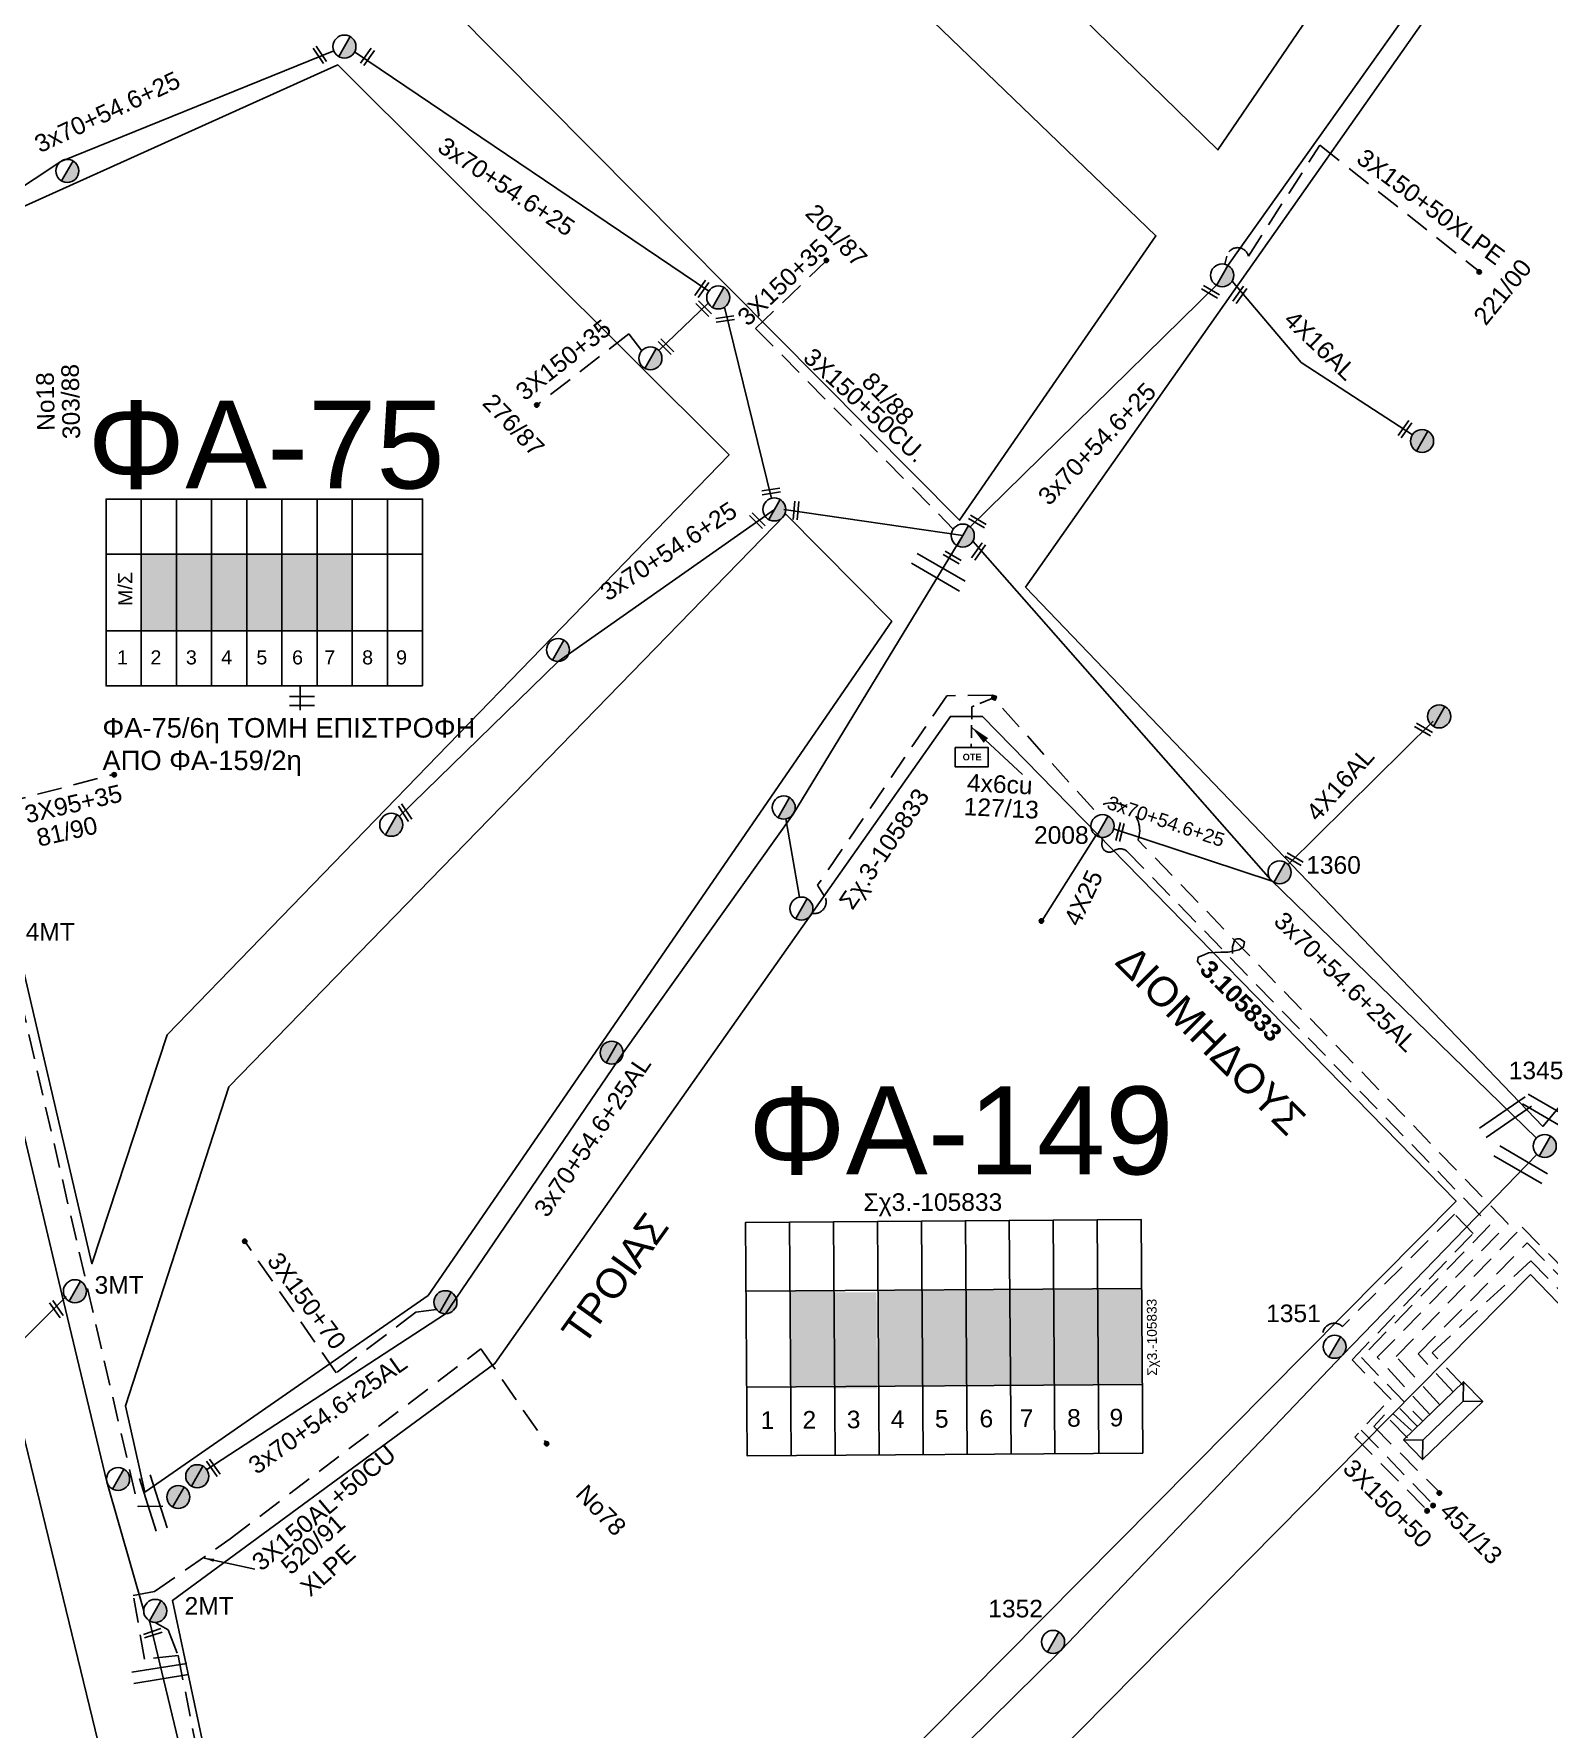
# Model space of a CAD drawing. Header units: millimetres. Extents: x -2449 to 2989, y 8 to 1056.
# Drawn here: x 452.8 to 607.9, y 583 to 756.6 of the extents above; entities that cross this region are included whole.
import ezdxf
from ezdxf.enums import TextEntityAlignment as Align

# ---------------------------------------------------------------- set-up
doc = ezdxf.new("R2010")
doc.units = ezdxf.units.MM
doc.linetypes.add('DASHED', pattern=[19.05, 12.7, -6.35])
for name, color, linetype in [('Pillar OTE', 7, 'Continuous'), ('Άγνωστα', 7, 'Continuous'), ('Ασφαλειοκιβώτια Χ.Τ 9 αναχωρήσεων', 7, 'Continuous'), ('Γυμνά εναέρια ΧΤ (1Φ)   2x16AL', 7, 'Continuous'), ('Επιγραφές - Σχήματα', 7, 'Continuous'), ('Καλώδια ΧΤ   3x150+50CU', 7, 'DASHED'), ('Καλώδια ΧΤ   3x150+70 XLPE', 7, 'DASHED'), ('Καλώδια ΧΤ   3x150AL+50CU', 7, 'DASHED'), ('Καλώδια ΧΤ   3x150AL+50XLPE', 7, 'DASHED'), ('Μηχανική τομή', 7, 'Continuous'), ('Στύλος Ξύλινος', 7, 'Continuous'), ('Στύλος Ξύλινος @ 1', 7, 'Continuous'), ('Στύλος ΦΜ', 7, 'Continuous'), ('Στύλος ΦΜ @ 1', 7, 'Continuous'), ('Συνδέσεις', 7, 'Continuous'), ('Συνεστραμμένα ΧΤ   3x70+54.6+25 AL', 7, 'SYN_LINE'), ('Τομή', 7, 'Continuous'), ('Υποσταθμός πόλεως', 7, 'Continuous'), ('Υπόβαθρο ΔΕΗ', 7, 'Continuous'), ('Υπόγεια Καλώδια Δικτύου ΧΤ   .075', 7, 'DASHED'), ('Υπόγεια καλώδια Παροχών ΧΤ   4x16AL', 7, 'DASHED'), ('Υπόγεια καλώδια Παροχών ΧΤ   4x6', 7, 'DASHED')]:
    doc.layers.add(name, color=color, linetype=linetype)
doc.styles.add('arial', font='arial.ttf')
doc.styles.get("Standard").update_dxf_attribs({"font": 'arial.ttf'})
doc.linetypes.add('SYN_LINE', pattern='A,0.5,-0.0001,["/\\/\\/\\/",Standard,S=0.1,R=0,X=0,Y=-0.05],-0.25', length=0.7501)
doc.dimstyles.new('ISO-25', dxfattribs={"dimtxt": 2.5, "dimasz": 2.5, "dimexe": 1.25, "dimexo": 0.625, "dimtad": 1, "dimtxsty": 'Standard', "dimcen": 2.5, "dimadec": 0, "dimazin": 0, "dimtfac": 1, "dimtmove": 0, "dimatfit": 3, "dimfxl": 1, "dimarcsym": 0})

# ---------------------------------------------------------------- blocks, each defined once
blk = doc.blocks.new('ΥΠΑΡΧΩΝ ΤΣΙΜΕΝΤΕΝΙΟΣ ΣΤΥΛΟΣ')
at = {"layer": 'Στύλος ΦΜ'}
blk.add_hatch(color=7, dxfattribs=at).paths.add_polyline_path([(-1.29, -2.28, 0.574793), (2.62, 0, 0.268822), (1.3, 2.27)])
at = {"layer": 'Στύλος ΦΜ', "color": 7}
blk.add_line((-1.29, -2.28), (1.3, 2.27), dxfattribs=at)
blk.add_circle((0, 0), 2.62, dxfattribs=at)
at = {"layer": 'Στύλος ΦΜ', "flags": 4}
for tag, p in [('ΑΡΙΘΜΟΣ', (-4.68, 8.05)), ('ΤΥΠΟΣ', (-4.91, 3.03))]:
    blk.add_attdef(tag, p, '', height=4, dxfattribs=at)
blk = doc.blocks.new('ΥΠΑΡΧΩΝ ΞΥΛΙΝΟΣ ΣΤΥΛΟΣ')
at = {"layer": 'Στύλος Ξύλινος'}
h = blk.add_hatch(color=7, dxfattribs=at)
h.paths.add_polyline_path([(-2.62, 0, 0.270008), (-1.29, -2.28), (1.3, 2.27, 0.576266)])
h.paths.add_polyline_path([(-1.29, -2.28, 0.574793), (2.62, 0, 0.268822), (1.3, 2.27)])
at = {"layer": 'Στύλος Ξύλινος', "color": 7}
blk.add_line((-1.29, -2.28), (1.3, 2.27), dxfattribs=at)
blk.add_circle((0, 0), 2.62, dxfattribs=at)
at = {"layer": 'Στύλος Ξύλινος', "flags": 4}
for tag, p in [('ΑΡΙΘΜΟΣ', (-4.91, 8.6)), ('ΤΥΠΟΣ', (-4.85, 3.39))]:
    blk.add_attdef(tag, p, '', height=4, dxfattribs=at)
blk = doc.blocks.new('ΥΠΟΣΤΑΘΜΟΣ ΠΟΛΕΩΣ')
at = {"layer": 'Υποσταθμός πόλεως', "linetype": 'Continuous', "ltscale": 40}
blk.add_lwpolyline([(-8.57, 2.82), (8.57, 2.82), (8.57, -2.82), (-8.57, -2.82)], close=True, dxfattribs=at)
for points in [[(-5.75, 0), (-8.57, 2.82)], [(5.75, 0), (8.57, 2.82)], [(-8.57, -2.82), (-5.75, 0)], [(-5.75, 0), (5.75, 0)], [(8.57, -2.82), (5.75, 0)]]:
    blk.add_lwpolyline(points, dxfattribs=at)
at = {"layer": 'Υποσταθμός πόλεως', "linetype": 'SYN_LINE', "ltscale": 40, "flags": 1}
for tag, p in [('ΜΕΤΑΣΧΗΜΑΤΙΣΜΟΣ', (10.6, 2.39)), ('ΙΣΧΥΣ', (10.58, -0.41)), ('ΑΡΙΘΜΟΣ', (10.7, -3.13))]:
    blk.add_attdef(tag, p, '', height=1.8, dxfattribs=at)
blk = doc.blocks.new('ΑΣΦΑΛΕΙΟΚΙΒΩΤΙΟ ΥΠΟΣΤΑΘΜΟΥ 9 ΑΝΑΧΩΡΗΣΕΩΝ')
at = {"layer": 'Ασφαλειοκιβώτια Χ.Τ 9 αναχωρήσεων', "ltscale": 40}
for p, q in [((-23.8, 40.36), (24.02, 40.36)), ((-9.72, 40.36), (-9.72, -40.64)), ((9.94, 40.36), (9.94, -40.64)), ((-23.8, 31.36), (24.02, 31.36)), ((-23.8, 22.36), (24.02, 22.36)), ((-23.8, 13.36), (24.02, 13.36)), ((-23.8, 4.36), (24.02, 4.36)), ((-23.8, -4.64), (24.02, -4.64)), ((-23.8, -13.64), (24.02, -13.64)), ((-23.8, -22.64), (24.02, -22.64)), ((-23.8, -31.64), (24.02, -31.64))]:
    blk.add_line(p, q, dxfattribs=at)
at = {"layer": 'Ασφαλειοκιβώτια Χ.Τ 9 αναχωρήσεων'}
blk.add_lwpolyline([(-23.8, -40.64), (24.02, -40.64), (24.02, 40.36), (-23.8, 40.36)], close=True, dxfattribs=at)
for s, p in [('1', (-18.29, 37.57)), ('2', (-18.29, 29)), ('3', (-18.29, 19.93)), ('4', (-18.29, 10.91)), ('5', (-18.29, 1.89)), ('6', (-18.29, -7.24)), ('7', (-18.29, -15.48)), ('8', (-18.29, -25.17)), ('9', (-18.29, -33.86))]:
    blk.add_text(s, height=3.6, rotation=270, dxfattribs=at).set_placement(p)
at = {"layer": 'Ασφαλειοκιβώτια Χ.Τ 9 αναχωρήσεων', "ltscale": 40}
for tag, height, p in [('ΟΝΟΜΑ', 5, (-0.16, 44.31)), ('ΚΕΙΜΕΝΟ 1', 2, (17.06, 35.59)), ('ΚΕΙΜΕΝΟ 2', 2, (17.06, 26.88)), ('ΚΕΙΜΕΝΟ 3', 2, (17.06, 17.69)), ('ΚΕΙΜΕΝΟ 4', 2, (17.06, 8.71)), ('ΚΕΙΜΕΝΟ 5', 2, (17.06, -0.13)), ('ΚΕΙΜΕΝΟ 6', 2, (17.06, -9.05)), ('ΚΕΙΜΕΝΟ 7', 2, (17.06, -18.13)), ('ΚΕΙΜΕΝΟ 8', 2, (17.06, -26.85)), ('ΚΕΙΜΕΝΟ 9', 2, (17.06, -35.99)), ('ΣΧ', 2, (-0.1, -42.64))]:
    blk.add_attdef(tag, text='', height=height, dxfattribs=at).set_placement(p, align=Align.MIDDLE_CENTER)
blk = doc.blocks.new('ΜΗΧΑΝΙΚΗ ΤΟΜΗ')
at = {"layer": 'Μηχανική τομή', "ltscale": 40}
for p, q in [((-1.89, 0.78), (1.89, 0.78)), ((1.89, 0), (-1.89, 0))]:
    blk.add_line(p, q, dxfattribs=at)
blk = doc.blocks.new('_ΣΥΝΔΕΣΗ')
at = {"layer": 'Συνδέσεις', "linetype": 'SYN_LINE', "ltscale": 40}
blk.add_hatch(color=256, dxfattribs=at).paths.add_polyline_path([(0.5, -0.01, 1), (-0.5, -0.01, 1)])
at = {"layer": 'Συνδέσεις'}
blk.add_circle((0, -0.01), 0.5, dxfattribs=at)
blk = doc.blocks.new('ΤΟΜΗ')
at = {"layer": 'Τομή', "ltscale": 40}
for p, q in [((-5.68, 0), (5.68, 0)), ((5.68, -2.33), (-5.68, -2.33))]:
    blk.add_line(p, q, dxfattribs=at)
blk = doc.blocks.new('TSONTA XT1')
at = {"ltscale": 40}
h = blk.add_hatch(color=256, dxfattribs=at)
h.dxf.hatch_style = 1
h.paths.add_polyline_path([(595.96, 2487.66), (597.07, 2488.77), (595.96, 2489.87), (594.85, 2488.77)])
blk.add_lwpolyline([(594.85, 2488.77), (595.96, 2489.87), (597.07, 2488.77), (595.96, 2487.66)], close=True, dxfattribs=at)
blk = doc.blocks.new('PILLAR ΟΤΕ')
at = {"layer": 'Pillar OTE', "ltscale": 40}
blk.add_lwpolyline([(-3.31, 2.02), (3.39, 2.02), (3.39, -1.99), (-3.31, -1.99)], close=True, dxfattribs=at)
at = {"layer": 'Pillar OTE', "insert": (-1.81, 0.71), "char_height": 1.3575, "width": 109.961, "attachment_point": 1}
blk.add_mtext('{\\fArial|b1|i0|c161|p34;OTE}', dxfattribs=at)

msp = doc.modelspace()

# ---------------------------------------------------------------- hatches: boundary and pattern name
at = {"layer": 'Ασφαλειοκιβώτια Χ.Τ 9 αναχωρήσεων', "ltscale": 40}
for color, points in [(2, [(463.79, 703.28), (463.79, 695.41), (467.39, 695.41), (467.39, 703.28)]), (85, [(467.39, 703.28), (467.39, 695.41), (470.99, 695.41), (470.99, 703.28)]), (5, [(470.99, 703.28), (470.99, 695.41), (474.59, 695.41), (474.59, 703.28)]), (6, [(474.59, 703.28), (474.59, 695.41), (478.19, 695.41), (478.19, 703.28)]), (27, [(478.19, 703.28), (478.19, 695.41), (481.79, 695.41), (481.79, 703.28)]), (1, [(481.79, 703.28), (481.79, 695.41), (485.39, 695.41), (485.39, 703.28)]), (133, [(530.2, 627.83), (530.27, 618), (534.77, 618.03), (534.7, 627.86)]), (173, [(534.54, 627.66), (534.61, 617.83), (539.11, 617.86), (539.04, 627.69)]), (85, [(539.25, 627.83), (539.32, 618), (543.82, 618.04), (543.75, 627.86)]), (5, [(543.7, 627.92), (543.77, 618.1), (548.27, 618.13), (548.2, 627.96)]), (2, [(548.2, 627.96), (548.27, 618.13), (552.77, 618.16), (552.7, 627.99)]), (27, [(552.71, 627.96), (552.78, 618.13), (557.28, 618.16), (557.21, 627.99)]), (1, [(557.2, 627.96), (557.27, 618.13), (561.77, 618.16), (561.7, 627.99)]), (30, [(561.7, 628.05), (561.77, 618.23), (566.27, 618.26), (566.2, 628.09)])]:
    msp.add_hatch(color=color, dxfattribs=at).paths.add_polyline_path(points)

# ---------------------------------------------------------------- linework, layer by layer
at = {"layer": 'Άγνωστα', "color": 62, "linetype": 'DASHED', "ltscale": 0.2}
msp.add_lwpolyline([(526.67, 726.39), (533.86, 733.27)], dxfattribs=at)
at = {"layer": 'Άγνωστα', "color": 1, "linetype": 'SYN_LINE', "ltscale": 20}
msp.add_lwpolyline([(521.82, 728.99), (516.76, 724.14)], dxfattribs=at)
at = {"layer": 'Άγνωστα', "color": 1, "linetype": 'DASHED', "ltscale": 0.2}
msp.add_lwpolyline([(515.02, 724.1), (513.71, 725.83), (504.3, 718.56)], dxfattribs=at)
at = {"layer": 'Άγνωστα', "color": 6, "linetype": 'DASHED', "ltscale": 0.2}
msp.add_lwpolyline([(447.97, 672.73), (450.17, 672.99), (449.47, 677.71), (461.13, 680.78)], dxfattribs=at)
at = {"layer": 'Γυμνά εναέρια ΧΤ (1Φ)   2x16AL', "color": 2, "linetype": 'Continuous', "ltscale": 0.1}
msp.add_lwpolyline([(575.45, 731.24), (582.52, 722.89), (593.91, 715.5)], dxfattribs=at)
at = {"layer": 'Επιγραφές - Σχήματα', "color": 2, "linetype": 'SYN_LINE', "ltscale": 10}
msp.add_line((556, 665.75), (561.57, 674.55), dxfattribs=at)
at = {"layer": 'Επιγραφές - Σχήματα', "color": 7, "linetype": 'Continuous', "ltscale": 0.2}
msp.add_line((443.74, 614.89), (456.09, 627.24), dxfattribs=at)
at = {"layer": 'Επιγραφές - Σχήματα', "linetype": 'Continuous', "ltscale": 0.2}
msp.add_lwpolyline([(572.2, 661.18), (571.9, 661.56), (571.98, 662.01), (572.58, 662.23), (573.03, 662.46), (574.3, 662.53), (575.05, 662.53), (576.18, 662.76), (576.62, 663.05), (576.7, 663.58), (576.25, 663.88), (575.95, 663.88), (575.73, 663.8), (575.5, 663.05), (575.5, 662.38)], dxfattribs=at)
at = {"layer": 'Επιγραφές - Σχήματα', "color": 85, "linetype": 'Continuous', "ltscale": 0.2}
msp.add_lwpolyline([(450.71, 617.29), (463.56, 564.35)], dxfattribs=at)
at = {"layer": 'Καλώδια ΧΤ   3x150+50CU', "color": 30, "ltscale": 0.2}
msp.add_lwpolyline([(574.71, 732.98), (574.91, 733.8, -0.78468), (577.11, 733.8), (584.43, 745.15), (600.8, 732.19)], format="xyb", dxfattribs=at)
at = {"layer": 'Καλώδια ΧΤ   3x150+50CU', "color": 2, "ltscale": 0.2}
msp.add_lwpolyline([(526.67, 726.39), (546.91, 705.85)], dxfattribs=at)
at = {"layer": 'Καλώδια ΧΤ   3x150+70 XLPE', "color": 5, "ltscale": 0.2}
msp.add_lwpolyline([(494.01, 625.92), (494.01, 625.92), (491.91, 625.66), (483.74, 619.43), (474.38, 632.91)], dxfattribs=at)
at = {"layer": 'Καλώδια ΧΤ   3x150AL+50CU', "color": 6, "ltscale": 0.2}
msp.add_lwpolyline([(435.09, 724.6), (435.97, 724.6), (463.46, 605.74), (466.85, 605.8)], dxfattribs=at)
at = {"layer": 'Καλώδια ΧΤ   3x150AL+50CU', "color": 85, "ltscale": 0.2}
for points in [[(465.22, 593.88), (466.54, 593.1), (467.56, 590.49), (464.13, 590.11), (462.97, 596.64), (465.15, 597.03), (472.89, 602.43), (498.56, 621.89), (505.28, 612.18)], [(467.56, 590.49), (471.15, 572.47), (486.78, 575.06)]]:
    msp.add_lwpolyline(points, dxfattribs=at)
at = {"layer": 'Καλώδια ΧΤ   3x150AL+50CU', "color": 1, "linetype": 'DASHED', "ltscale": 0.2}
for points in [[(593.81, 613.53), (590.97, 616.07), (588, 612.86), (595.3, 605.5)], [(588.66, 613.57), (595.95, 606.02)]]:
    msp.add_lwpolyline(points, dxfattribs=at)
at = {"layer": 'Καλώδια ΧΤ   3x150AL+50CU', "color": 27, "linetype": 'DASHED', "ltscale": 0.2}
msp.add_lwpolyline([(593.41, 612.78), (591.04, 615.14), (589.94, 613.93), (596.76, 607.12)], dxfattribs=at)
at = {"layer": 'Καλώδια ΧΤ   3x150AL+50XLPE', "color": 7, "linetype": 'Continuous', "lineweight": 25, "ltscale": 0.15}
for p, q in [((480.07, 689.78), (480.07, 687.29)), ((478.95, 688.71), (481.51, 688.71)), ((478.95, 687.78), (481.51, 687.78))]:
    msp.add_line(p, q, dxfattribs=at)
at = {"layer": 'Συνεστραμμένα ΧΤ   3x70+54.6+25 AL', "color": 30, "ltscale": 20}
for p, q in [((575.02, 732.85), (604.63, 774.53)), ((586.77, 621.27), (606.63, 641.81)), ((557.95, 591.04), (586.77, 621.27)), ((533.08, 566.56), (557.95, 591.04))]:
    msp.add_line(p, q, dxfattribs=at)
at = {"layer": 'Συνεστραμμένα ΧΤ   3x70+54.6+25 AL', "color": 5, "ltscale": 20}
for p, q in [((530.51, 676.65), (547.88, 705.18)), ((513.12, 652.22), (530.51, 676.65)), ((494.92, 625.49), (513.12, 652.22)), ((470.5, 609.52), (494.92, 625.49))]:
    msp.add_line(p, q, dxfattribs=at)
at = {"layer": 'Συνεστραμμένα ΧΤ   3x70+54.6+25 AL', "color": 2, "ltscale": 20}
for p, q in [((548.9, 704.6), (579.42, 669.91)), ((579.42, 669.91), (606.61, 643.48))]:
    msp.add_line(p, q, dxfattribs=at)
at = {"layer": 'Συνεστραμμένα ΧΤ   3x70+54.6+25 AL', "color": 85, "ltscale": 20}
for p, q in [((446.91, 664.3), (455.82, 626.76)), ((455.82, 626.76), (460.28, 608.28))]:
    msp.add_line(p, q, dxfattribs=at)
at = {"layer": 'Συνεστραμμένα ΧΤ   3x70+54.6+25 AL', "color": 85, "ltscale": 15}
msp.add_line((460.28, 608.28), (464.04, 595.06), dxfattribs=at)
at = {"layer": 'Συνεστραμμένα ΧΤ   3x70+54.6+25 AL', "color": 173, "ltscale": 20}
msp.add_line((464.64, 594.03), (473.49, 557.23), dxfattribs=at)
at = {"layer": 'Συνεστραμμένα ΧΤ   3x70+54.6+25 AL', "color": 1, "linetype": 'SYN_LINE', "ltscale": 20}
for points in [[(414.67, 716.41), (455.57, 743.5), (483.5, 754.82)], [(485.63, 754.72), (521.88, 730.22)], [(523.5, 728.57), (528.31, 708.99)], [(490.19, 676.42), (506.45, 692.29), (528.59, 707.85)], [(529.55, 707.85), (547.88, 705.18)]]:
    msp.add_lwpolyline(points, dxfattribs=at)
at = {"layer": 'Συνεστραμμένα ΧΤ   3x70+54.6+25 AL', "color": 2, "linetype": 'SYN_LINE', "ltscale": 20}
for points in [[(548.65, 706.07), (573.85, 730.81)], [(579.55, 669.78), (563.32, 675.14)]]:
    msp.add_lwpolyline(points, dxfattribs=at)
at = {"layer": 'Υπόβαθρο ΔΕΗ'}
for points in [[(539.23, 778.64), (594.36, 804.56), (607.5, 793.88), (574, 744.67), (539.23, 778.64)], [(554.31, 699.88), (607.25, 644.67), (685.09, 737.68), (616.29, 788.15), (554.31, 699.88)], [(495.63, 759.05), (528.49, 773.59), (567.65, 735.88), (547.55, 706.74), (495.63, 759.05)], [(435.23, 731.44), (483.9, 753.37), (523.96, 713.43), (466.45, 654.05), (458.74, 630.6), (435.23, 731.44)], [(462.18, 616.06), (464.16, 607.23), (493.14, 627.36), (540.6, 696.4), (529.76, 707.36), (472.75, 648.73), (462.18, 616.06)], [(483.04, 520.6), (466.98, 596.13), (499.99, 620.39), (546.61, 686.65), (549.9, 686.65), (598.37, 637.01), (483.04, 520.6)]]:
    msp.add_lwpolyline(points, dxfattribs=at)
msp.add_lwpolyline([(606, 629.5), (644.06, 590.02), (524.49, 467.68, -0.933627), (493.06, 472.01), (485.01, 507.01), (606, 629.5)], format="xyb", dxfattribs=at)
msp.add_spline([(428.02, 754.08), (432.44, 754.71), (447.27, 759.99), (456.21, 763.87), (466.81, 770.45), (478.68, 777.35), (492.02, 784.54), (501.81, 790.45), (507.66, 795.97), (516.13, 802.51), (525.31, 809.98), (532.83, 814.55), (539.74, 817.37), (550.07, 818.11), (559.1, 816.55), (571.63, 816.72), (582.22, 819.27), (590.99, 824.35), (597.38, 829.87), (606.41, 837.68), (611.57, 843.9), (615.29, 848.95), (620.5, 859.14), (626.93, 870.09), (632.29, 880.39), (635.91, 890.53), (638.14, 900.32), (641.22, 912.38), (645.31, 923.21), (648.44, 929.94), (651.26, 937.12), (654.92, 943.29), (661.83, 951.79), (668.42, 957.05), (677.45, 962.63), (686.71, 967.62), (695.72, 973.57), (705.16, 980.11), (710.85, 983.6), (718.84, 989.04), (725.13, 993.29), (731.83, 998.54), (738.82, 1003.1), (750.46, 1010.56), (758.22, 1016.71), (764.24, 1021.89), (768.41, 1026.59), (772.53, 1031.24)], degree=3, dxfattribs=at)
at = {"layer": 'Υπόγεια Καλώδια Δικτύου ΧΤ   .075', "color": 5, "linetype": 'DASHED', "ltscale": 0.2}
for points in [[(550.93, 688.84), (546.26, 688.78), (533.01, 669.37), (533.7, 668.3, -0.673152), (532.43, 666.5)], [(565.81, 674.01, 0.778827), (561.29, 677.11)]]:
    msp.add_lwpolyline(points, format="xyb", dxfattribs=at)
for points in [[(561.29, 677.11), (551.19, 688.32)], [(595.67, 615.17), (590.31, 621.05), (603.7, 634.7), (566.61, 673.18), (565.81, 674.01)]]:
    msp.add_lwpolyline(points, dxfattribs=at)
at = {"layer": 'Υπόγεια Καλώδια Δικτύου ΧΤ   .075', "color": 5, "linetype": 'SYN_LINE', "ltscale": 10}
msp.add_lwpolyline([(531.17, 668.14), (529.76, 676.17)], dxfattribs=at)
at = {"layer": 'Υπόγεια Καλώδια Δικτύου ΧΤ   .075', "color": 2, "linetype": 'DASHED', "ltscale": 0.2}
msp.add_lwpolyline([(562.18, 674.26), (562.12, 673.61, 0.63384), (563.33, 672.89, -0.308168), (564.65, 672.89), (601.84, 634.56), (588.68, 621.01), (594.96, 614.48)], format="xyb", dxfattribs=at)
at = {"layer": 'Υπόγεια Καλώδια Δικτύου ΧΤ   .075', "color": 30, "linetype": 'DASHED', "ltscale": 0.2}
for points in [[(600.11, 633.71), (598.22, 635.7), (586.74, 624.19)], [(594.38, 613.97), (587.73, 620.76), (600.11, 633.71)]]:
    msp.add_lwpolyline(points, dxfattribs=at)
at = {"layer": 'Υπόγεια Καλώδια Δικτύου ΧΤ   .075', "color": 85, "linetype": 'DASHED', "ltscale": 0.2}
msp.add_lwpolyline([(596.71, 616.17), (592.23, 621.1), (605.13, 634.36), (644.38, 594.92)], dxfattribs=at)
at = {"layer": 'Υπόγεια Καλώδια Δικτύου ΧΤ   .075', "color": 173, "linetype": 'DASHED', "ltscale": 0.2}
msp.add_lwpolyline([(598.06, 617.48), (594.5, 621.38), (605.65, 632.75), (643.48, 594.02)], dxfattribs=at)
at = {"layer": 'Υπόγεια Καλώδια Δικτύου ΧΤ   .075', "color": 133, "linetype": 'DASHED', "ltscale": 0.2}
msp.add_lwpolyline([(599.14, 618.12), (595.93, 621.49), (606.03, 630.92), (642.67, 593.24)], dxfattribs=at)
at = {"layer": 'Υπόγεια Καλώδια Δικτύου ΧΤ   .075', "color": 30, "linetype": 'DASHED', "ltscale": 0.2}
msp.add_lwpolyline([(584.89, 622.63, -0.886184), (586.74, 624.19)], format="xyb", dxfattribs=at)
at = {"layer": 'Υπόγεια καλώδια Παροχών ΧΤ   4x16AL', "color": 2, "linetype": 'Continuous', "ltscale": 0.1}
msp.add_lwpolyline([(581.18, 671.48), (596.03, 686.16)], dxfattribs=at)
at = {"layer": 'Υπόγεια καλώδια Παροχών ΧΤ   4x6', "color": 5, "linetype": 'DASHED', "ltscale": 0.1}
msp.add_lwpolyline([(550.8, 688.45), (548.82, 687.65), (548.74, 683.49)], dxfattribs=at)

# ---------------------------------------------------------------- block references
at = {"layer": 'Pillar OTE', "xscale": 0.5, "yscale": 0.5, "zscale": 0.5}
msp.add_blockref('PILLAR ΟΤΕ', (548.77, 682.48), dxfattribs=at)
at = {"layer": 'Ασφαλειοκιβώτια Χ.Τ 9 αναχωρήσεων', "color": 2, "ltscale": 40, "xscale": 0.4000000000000057, "yscale": 0.4000000000000057, "zscale": 0.4000000000000057, "rotation": 90}
msp.add_blockref('ΑΣΦΑΛΕΙΟΚΙΒΩΤΙΟ ΥΠΟΣΤΑΘΜΟΥ 9 ΑΝΑΧΩΡΗΣΕΩΝ', (476.33, 699.3), dxfattribs=at)
at = {"layer": 'Ασφαλειοκιβώτια Χ.Τ 9 αναχωρήσεων'}
ref = msp.add_blockref('ΑΣΦΑΛΕΙΟΚΙΒΩΤΙΟ ΥΠΟΣΤΑΘΜΟΥ 9 ΑΝΑΧΩΡΗΣΕΩΝ', (545.91, 622.97), dxfattribs=dict(at, xscale=0.5000000000000032, yscale=0.5000000000000032, zscale=0.5000000000000032, rotation=90.41401868772276))
ref.add_attrib('ΣΧ', 'Σχ3.-105833', dxfattribs={"ltscale": 40, "height": 1, "rotation": 90.414}).set_placement((567.24, 623.07), align=Align.MIDDLE_CENTER)
at = {"layer": 'Μηχανική τομή'}
for p, xscale, yscale, zscale, rotation in [((481.91, 754.3), 0.4999999999999975, 0.4999999999999975, 0.4999999999999975, 303.9081945372816), ((486.79, 754.32), 0.5000000000000152, 0.5000000000000152, 0.5000000000000152, 234.6834476846837), ((521.01, 730.55), 0.5000000000000152, 0.5000000000000152, 0.5000000000000152, 234.6834476846837), ((521.5, 728.56), 0.5000000000000753, 0.5000000000000753, 0.5000000000000753, 135.2602450768269), ((573.34, 730.32), 0.4999999999999921, 0.4999999999999921, 0.4999999999999921, 149.6541444056874), ((576.08, 729.94), 0.5000000000000152, 0.5000000000000152, 0.5000000000000152, 234.6834476846837), ((523.52, 727.56), 0.5000000000000295, 0.5000000000000295, 0.5000000000000295, 188.385934439613), ((517.63, 724.65), 0.5000000000000753, 0.5000000000000753, 0.5000000000000753, 135.2602450768269), ((592.99, 716.19), 0.5000000000000152, 0.5000000000000152, 0.5000000000000152, 234.6834476846837), ((528.23, 709.89), 0.5000000000000295, 0.5000000000000295, 0.5000000000000295, 188.385934439613), ((531, 707.74), 0.5000000000000456, 0.5000000000000456, 0.5000000000000456, 84.90883813073717), ((526.98, 706.83), 0.5000000000000753, 0.5000000000000753, 0.5000000000000753, 135.2602450768269), ((549.47, 706.8), 0.4999999999999921, 0.4999999999999921, 0.4999999999999921, 149.6541444056874), ((546.89, 703.1), 0.4999999999999921, 0.4999999999999921, 0.4999999999999921, 149.6541444056874), ((549.33, 703.67), 0.5000000000000152, 0.5000000000000152, 0.5000000000000152, 234.6834476846837), ((595.13, 685.48), 0.4999999999999921, 0.4999999999999921, 0.4999999999999921, 149.6541444056874), ((490.63, 676.69), 0.4999999999999975, 0.4999999999999975, 0.4999999999999975, 303.9081945372816), ((564.16, 674.78), 0.5000000000000067, 0.5000000000000067, 0.5000000000000067, 75.84513256890432), ((581.9, 672.21), 0.4999999999999921, 0.4999999999999921, 0.4999999999999921, 149.6541444056874), ((454.95, 625.84), 0.4999999999999107, 0.4999999999999107, 0.4999999999999107, 305.0299564990408), ((471.01, 609.6), 0.4999999999999107, 0.4999999999999107, 0.4999999999999107, 305.0299564990408), ((465.03, 592.58), 0.4999999999999563, 0.4999999999999563, 0.4999999999999563, 18.32824131513451)]:
    msp.add_blockref('ΜΗΧΑΝΙΚΗ ΤΟΜΗ', p, dxfattribs=dict(at, xscale=xscale, yscale=yscale, zscale=zscale, rotation=rotation))
at = {"layer": 'Στύλος Ξύλινος @ 1', "ltscale": 40, "xscale": 0.4499999999998181, "yscale": 0.4499999999998181, "zscale": 0.4499999999998181}
for p in [(594.89, 714.86), (596.64, 686.66), (511.94, 652.22), (494.92, 626.67), (469.52, 608.85), (467.58, 606.72)]:
    msp.add_blockref('ΥΠΑΡΧΩΝ ΞΥΛΙΝΟΣ ΣΤΥΛΟΣ', p, dxfattribs=at)
at = {"layer": 'Στύλος ΦΜ @ 1', "ltscale": 40, "xscale": 0.4499999999998181, "yscale": 0.4499999999998181, "zscale": 0.4499999999998181}
for p in [(484.59, 755.26), (456.22, 742.52), (574.43, 731.83), (522.85, 729.56), (515.91, 723.33), (528.59, 707.85), (547.88, 705.18), (506.45, 693.46), (529.55, 677.33), (489.38, 675.56), (531.36, 666.98), (461.42, 608.56)]:
    msp.add_blockref('ΥΠΑΡΧΩΝ ΤΣΙΜΕΝΤΕΝΙΟΣ ΣΤΥΛΟΣ', p, dxfattribs=at)
at = {"layer": 'Στύλος ΦΜ @ 1', "ltscale": 40}
ref = msp.add_blockref('ΥΠΑΡΧΩΝ ΤΣΙΜΕΝΤΕΝΙΟΣ ΣΤΥΛΟΣ', (562.18, 675.44), dxfattribs=dict(at, xscale=0.4499999999998181, yscale=0.4499999999998181, zscale=0.4499999999998181))
ref.add_attrib('ΑΡΙΘΜΟΣ', '2008', (555.17, 673.61), dxfattribs={"layer": 'Στύλος ΦΜ', "height": 1.8, "flags": 4})
ref = msp.add_blockref('ΥΠΑΡΧΩΝ ΤΣΙΜΕΝΤΕΝΙΟΣ ΣΤΥΛΟΣ', (580.3, 670.69), dxfattribs=dict(at, xscale=0.4499999999998181, yscale=0.4499999999998181, zscale=0.4499999999998181))
ref.add_attrib('ΑΡΙΘΜΟΣ', '1360', (583.03, 670.55), dxfattribs={"layer": 'Στύλος ΦΜ', "height": 1.8, "flags": 4})
ref = msp.add_blockref('ΥΠΑΡΧΩΝ ΤΣΙΜΕΝΤΕΝΙΟΣ ΣΤΥΛΟΣ', (448.06, 664.53), dxfattribs=dict(at, xscale=0.4499999999998181, yscale=0.4499999999998181, zscale=0.4499999999998181))
ref.add_attrib('ΤΥΠΟΣ', '4ΜΤ', (451.96, 663.7), dxfattribs={"layer": 'Στύλος ΦΜ', "height": 1.8, "flags": 4})
ref = msp.add_blockref('ΥΠΑΡΧΩΝ ΤΣΙΜΕΝΤΕΝΙΟΣ ΣΤΥΛΟΣ', (607.45, 642.66), dxfattribs=dict(at, xscale=0.4499999999998181, yscale=0.4499999999998181, zscale=0.4499999999998181))
ref.add_attrib('ΑΡΙΘΜΟΣ', '1345', (603.76, 649.5), dxfattribs={"layer": 'Στύλος ΦΜ', "height": 1.8, "flags": 4})
ref = msp.add_blockref('ΥΠΑΡΧΩΝ ΤΣΙΜΕΝΤΕΝΙΟΣ ΣΤΥΛΟΣ', (457, 627.79), dxfattribs=dict(at, xscale=0.4499999999998181, yscale=0.4499999999998181, zscale=0.4499999999998181))
ref.add_attrib('ΤΥΠΟΣ', '3ΜΤ', (459.01, 627.54), dxfattribs={"layer": 'Στύλος ΦΜ', "height": 1.8, "flags": 4})
ref = msp.add_blockref('ΥΠΑΡΧΩΝ ΤΣΙΜΕΝΤΕΝΙΟΣ ΣΤΥΛΟΣ', (585.94, 622.1), dxfattribs=dict(at, xscale=0.4499999999998181, yscale=0.4499999999998181, zscale=0.4499999999998181))
ref.add_attrib('ΑΡΙΘΜΟΣ', '1351', (578.93, 624.63), dxfattribs={"layer": 'Στύλος ΦΜ', "height": 1.8, "flags": 4})
ref = msp.add_blockref('ΥΠΑΡΧΩΝ ΤΣΙΜΕΝΤΕΝΙΟΣ ΣΤΥΛΟΣ', (465.22, 595.06), dxfattribs=dict(at, xscale=0.4499999999998181, yscale=0.4499999999998181, zscale=0.4499999999998181))
ref.add_attrib('ΤΥΠΟΣ', '2ΜΤ', (468.22, 594.67), dxfattribs={"layer": 'Στύλος ΦΜ', "height": 1.8, "flags": 4})
ref = msp.add_blockref('ΥΠΑΡΧΩΝ ΤΣΙΜΕΝΤΕΝΙΟΣ ΣΤΥΛΟΣ', (557.12, 591.88), dxfattribs=dict(at, xscale=0.4499999999998181, yscale=0.4499999999998181, zscale=0.4499999999998181))
ref.add_attrib('ΑΡΙΘΜΟΣ', '1352', (550.49, 594.39), dxfattribs={"layer": 'Στύλος ΦΜ', "height": 1.8, "flags": 4})
at = {"layer": 'Συνδέσεις', "xscale": 0.4500000000000455, "yscale": 0.4500000000000455, "zscale": 0.4500000000000455}
for p in [(533.92, 733.36), (600.74, 732.18), (504.27, 718.55), (461.02, 680.69), (555.93, 665.71), (474.38, 632.91), (505.28, 612.18), (596.02, 605.85), (596.66, 607.13), (595.4, 605.31)]:
    msp.add_blockref('_ΣΥΝΔΕΣΗ', p, dxfattribs=at)
at = {"layer": 'Συνδέσεις', "xscale": 0.2612357979165533, "yscale": 0.2612357979165533, "zscale": 0.2612357979165533, "rotation": 297.6091487016071}
msp.add_blockref('TSONTA XT1', (-97.21, 525.23), dxfattribs=at)
at = {"layer": 'Τομή'}
for p, xscale, yscale, zscale, rotation in [((545.67, 701.92), 0.5000000000000104, 0.5000000000000104, 0.5000000000000104, 329.8092826420231), ((603.11, 646.1), 0.5000000000000027, 0.5000000000000027, 0.5000000000000027, 34.69082460769714), ((608.2, 646.56), 0.5000000000000104, 0.5000000000000104, 0.5000000000000104, 329.8092826420231), ((605.29, 641.25), 0.5000000000000104, 0.5000000000000104, 0.5000000000000104, 329.8092826420231), ((464.46, 605.92), 0.4999999999998903, 0.4999999999998903, 0.4999999999998903, 107.574499996577), ((465.82, 588.08), 0.499999999999901, 0.499999999999901, 0.499999999999901, 189.1020601949257)]:
    msp.add_blockref('ΤΟΜΗ', p, dxfattribs=dict(at, xscale=xscale, yscale=yscale, zscale=zscale, rotation=rotation))
at = {"layer": 'Υποσταθμός πόλεως', "xscale": 0.5, "yscale": 0.5, "zscale": 0.5, "rotation": 43.9969997435579}
msp.add_blockref('ΥΠΟΣΤΑΘΜΟΣ ΠΟΛΕΩΣ', (597.04, 614.54), dxfattribs=at)

# ---------------------------------------------------------------- texts
at = {"layer": 'Άγνωστα', "linetype": 'SYN_LINE', "ltscale": 20, "char_height": 1.8, "width": 69.1904, "attachment_point": 1, "style": 'arial'}
for s, insert, rotation in [('\\A1;3X150+35', (524.63, 727.84), 43.129), ('\\A1;3X150+35', (501.91, 720.31), 38.2858), ('3X95+35', (451.69, 677.46), 12.9091)]:
    msp.add_mtext(s, dxfattribs=dict(at, insert=insert, rotation=rotation))
at = {"layer": 'Γυμνά εναέρια ΧΤ (1Φ)   2x16AL', "linetype": 'DASHED', "ltscale": 0.1, "insert": (581.86, 728.4), "char_height": 1.8, "width": 69.1904, "attachment_point": 1, "rotation": 316.3363, "style": 'arial'}
msp.add_mtext('4X16AL', dxfattribs=at)
at = {"layer": 'Επιγραφές - Σχήματα', "linetype": 'SYN_LINE', "ltscale": 20, "attachment_point": 1, "style": 'arial'}
for s, insert, char_height, width, rotation in [('\\A1;201/87', (532.94, 739.32), 1.8, 69.1904, 313.8352), ('221/00', (600.01, 727.71), 1.8, 69.1904, 51.1197), ('\\A1;303/88', (455.74, 715.04), 1.8, 69.1904, 91.1241), ('\\A1;Nο18', (453.14, 715.88), 1.8, 69.1904, 91.1241), ('\\A1;81/88', (538.7, 722.08), 1.8, 69.1904, 313.8352), ('\\A1;276/87', (499.89, 719.9), 1.8, 69.1904, 313.8352), ('\\A1;M/Σ', (461.44, 697.96), 1.44, 55.3523, 90.3448), ('81/90', (452.92, 675.06), 1.8, 69.1904, 12.9091), ('\\A1;Nο78', (509.43, 608.16), 1.8, 69.1904, 313.8352), ('520/91\\PXLPE', (477.89, 600), 1.8, 69.1904, 41.6909)]:
    msp.add_mtext(s, dxfattribs=dict(at, insert=insert, char_height=char_height, width=width, rotation=rotation))
at = {"layer": 'Επιγραφές - Σχήματα', "char_height": 9, "width": 103.4348, "attachment_point": 1}
for s, insert in [('ΦΑ-75', (458.26, 719)), ('ΦΑ-149', (525.88, 648.76))]:
    msp.add_mtext(s, dxfattribs=dict(at, insert=insert))
at = {"layer": 'Επιγραφές - Σχήματα', "linetype": 'DASHED', "ltscale": 0.1, "char_height": 1.8, "width": 69.1904, "attachment_point": 1, "style": 'arial'}
for s, insert, rotation in [('Σχ.3-105833', (535.09, 667.74), 55.8432), ('{\\fArial|b1|i0|c0|p34;3.105833}', (573.29, 661.87), 315.0545)]:
    msp.add_mtext(s, dxfattribs=dict(at, insert=insert, rotation=rotation))
at = {"layer": 'Επιγραφές - Σχήματα', "char_height": 3, "width": 157.7424, "attachment_point": 1}
for s, insert, rotation in [('ΔΙΟΜΗΔΟΥΣ', (565.46, 663.5), 314.8821), ('ΤΡΟΙΑΣ', (506.64, 623.82), 54.3469)]:
    msp.add_mtext(s, dxfattribs=dict(at, insert=insert, rotation=rotation))
at = {"layer": 'Επιγραφές - Σχήματα', "linetype": 'Continuous', "insert": (537.72, 637.82), "char_height": 1.8, "width": 20.2766, "attachment_point": 1}
msp.add_mtext('Σχ3.-105833', dxfattribs=at)
at = {"layer": 'Καλώδια ΧΤ   3x150+50CU', "ltscale": 40, "char_height": 1.8, "width": 69.1904, "attachment_point": 1, "style": 'arial'}
for s, insert, rotation in [('3X150+50XLPE', (589.11, 744.93), 323.4363), ('3X150+50CU.', (532.63, 724.55), 317.5086)]:
    msp.add_mtext(s, dxfattribs=dict(at, insert=insert, rotation=rotation))
at = {"layer": 'Καλώδια ΧΤ   3x150+70 XLPE', "ltscale": 40, "insert": (478.03, 631.98), "char_height": 1.8, "width": 69.1904, "attachment_point": 1, "rotation": 306.4929, "style": 'arial'}
msp.add_mtext('3X150+70', dxfattribs=at)
at = {"layer": 'Καλώδια ΧΤ   3x150AL+50CU', "ltscale": 0.2, "insert": (474.92, 600.42), "char_height": 1.8, "width": 69.1904, "attachment_point": 1, "rotation": 40.1201, "style": 'arial'}
msp.add_mtext('3X150AL+50CU', dxfattribs=at)
at = {"layer": 'Καλώδια ΧΤ   3x150AL+50XLPE', "color": 7, "linetype": 'SYN_LINE', "ltscale": 0.15, "insert": (459.82, 686.49), "char_height": 2, "attachment_point": 1}
msp.add_mtext_dynamic_manual_height_columns('ΦΑ-75/6η ΤΟΜΗ ΕΠΙΣΤΡΟΦΗ ΑΠΟ ΦΑ-159/2η', width=43.5395, gutter_width=12.5, heights=[0], dxfattribs=at)
at = {"layer": 'Συνεστραμμένα ΧΤ   3x70+54.6+25 AL', "style": 'arial'}
for s, rotation, p in [('3x70+54.6+25AL', 315.6374, (579.59, 665.54)), ('3x70+54.6+25AL', 55.9691, (505.35, 635.23)), ('3x70+54.6+25AL', 35.4517, (475.59, 608.96)), ('3X150+50', 314.9674, (586.66, 609.5)), ('451/13', 314.9674, (596.57, 605.11))]:
    msp.add_text(s, height=1.8, rotation=rotation, dxfattribs=at).set_placement(p)
at = {"layer": 'Συνεστραμμένα ΧΤ   3x70+54.6+25 AL', "linetype": 'SYN_LINE', "ltscale": 20, "char_height": 1.8, "width": 69.1904, "attachment_point": 1, "style": 'arial'}
for insert, rotation in [((452.65, 745.95), 25.244), ((494.97, 746.12), 326.4535), ((555.41, 709.39), 46.3351), ((510.55, 699.9), 33.4938)]:
    msp.add_mtext('3x70+54.6+25', dxfattribs=dict(at, insert=insert, rotation=rotation))
at = {"layer": 'Συνεστραμμένα ΧΤ   3x70+54.6+25 AL', "linetype": 'DASHED', "ltscale": 0.1, "insert": (562.97, 678.57), "char_height": 1.4, "width": 69.1904, "attachment_point": 1, "rotation": 341.4537, "style": 'arial'}
msp.add_mtext('3x70+54.6+25', dxfattribs=at)
at = {"layer": 'Υπόγεια Καλώδια Δικτύου ΧΤ   .075', "linetype": 'DASHED', "ltscale": 0.1, "char_height": 1.8, "width": 69.1904, "attachment_point": 1, "style": 'arial'}
for s, insert, rotation in [('4x6cu', (548.36, 680.79), 357.2547), ('127/13', (548.02, 678.35), 357.2547), ('4X25', (558.15, 665.81), 64.724)]:
    msp.add_mtext(s, dxfattribs=dict(at, insert=insert, rotation=rotation))
at = {"layer": 'Υπόγεια καλώδια Παροχών ΧΤ   4x16AL', "linetype": 'DASHED', "ltscale": 0.1, "insert": (582.86, 676.97), "char_height": 1.8, "width": 69.1904, "attachment_point": 1, "rotation": 48.4837, "style": 'arial'}
msp.add_mtext('4X16AL', dxfattribs=at)

# ---------------------------------------------------------------- leaders
at = {"layer": 'Επιγραφές - Σχήματα', "ltscale": 40}
for points, override in [([(548.78, 685.57), (553.98, 680.71)], {"dimasz": 2, "dimtad": 0}), ([(470.24, 600.45), (475.43, 599.33)], {"dimasz": 1, "dimtad": 0})]:
    msp.add_leader(points, dimstyle='ISO-25', override=override, dxfattribs=at)

doc.saveas('drawing.dxf')
